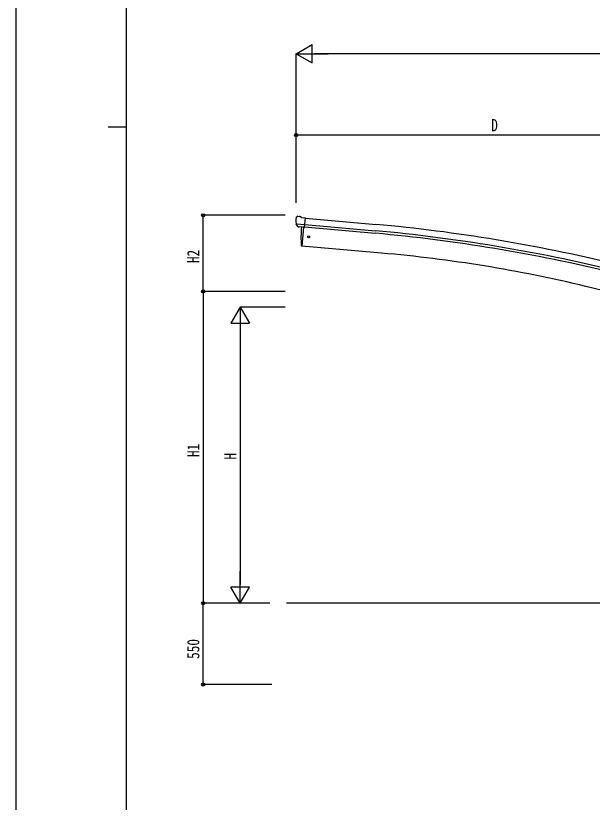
# Model space of a CAD drawing. Units: millimetres, scale not verified. Extents: x -10512 to 10512, y -7425 to 7425.
# Drawn here: x -10512 to -6613, y -4252 to 1063 of the extents above; entities that cross this region are included whole.
import ezdxf
from ezdxf.enums import TextEntityAlignment as Align

# ---------------------------------------------------------------- set-up
doc = ezdxf.new("R2010")
doc.units = ezdxf.units.MM
doc.header["$LTSCALE"] = 30
for name, color, linetype in [('0-5_YKK_13', 4, 'Continuous'), ('0-6_YKK_A1', 4, 'Continuous'), ('0-7_YKK_D', 6, 'Continuous'), ('0-8_YKK_ZWAK', 7, 'Continuous')]:
    doc.layers.add(name, color=color, linetype=linetype)
doc.styles.add('ＭＳ ゴシック', font='')
doc.styles.get('ＭＳ ゴシック').set_extended_font_data('MS Gothic')

msp = doc.modelspace()

# ---------------------------------------------------------------- linework, layer by layer
at = {"layer": '0-5_YKK_13'}
for p, q in [((-8616.64, -299.59), (-8616.76, -300.93)), ((-8615.58, -297.55), (-8610.1, -292.95)), ((-8606.45, -291.8), (-8592.78, -292.99)), ((-8579.82, -300.15), (-8591.54, -293.38)), ((-8579.82, -300.15), (-8553.26, -302.47)), ((-8558.91, -367.14), (-8553.26, -302.47)), ((-8616.12, -342.44), (-8557.2, -347.59)), ((-8604.87, -361.93), (-8615.8, -342.99)), ((-8602.48, -363.32), (-8594.78, -364)), ((-8565.89, -366.53), (-8577.05, -494.13)), ((-8568.88, -366.26), (-8558.91, -367.14)), ((-8577.05, -494.13), (-8579.11, -493.88))]:
    msp.add_line(p, q, dxfattribs=at)
for points in [[(-8616.19, -341.81), (-8615.91, -342.79), (-8615.8, -342.99)], [(-8568.88, -366.26), (-8569.15, -366.33), (-8594.52, -364.11), (-8594.78, -364)]]:
    msp.add_lwpolyline(points, dxfattribs=at)
msp.add_circle((-8531.36, -430.87), 6.5, dxfattribs=at)
for centre, radius, start, end in [((-8415.13, -318.57), 202.4, 175, 186.5915), ((-8606.88, -296.78), 5, 85.00648, 129.99352), ((-8593.04, -295.98), 3, 60, 85), ((-7683.29, -438.31), 900, 175.35014, 183.36081), ((-8578.74, -490.9), 3, 183.36081, 263)]:
    msp.add_arc(centre, radius, start, end, dxfattribs=at)
for centre, major_axis, ratio, start_param, end_param in [((-8613.65, -299.85), (-2.71, -1.31), 0.997474, 4.9606201, 5.7465286), ((-8620.97, -295.55), (15.35, 3.44), 0.101033, 0.3078116, 0.3080427), ((-8602.27, -360.42), (-1.62, -2.54), 0.997631, 5.8041905, 6.6006116), ((-8602.14, -360.22), (3.5, 2.17), 0.650902, 4.0958226, 4.1686332), ((-8602.21, -360.33), (-1.62, -2.54), 0.997631, 0.3902369, 0.4789948)]:
    msp.add_ellipse(centre, major_axis=major_axis, ratio=ratio, start_param=start_param, end_param=end_param, dxfattribs=at)
at = {"layer": '0-6_YKK_A1'}
for p, q in [((-8553.42, -304.37), (-8075.91, -347.57)), ((-8565.89, -366.53), (-8577.05, -494.13)), ((-8558.65, -364.14), (-8081.32, -407.33)), ((-8557.18, -347.37), (-8079.8, -390.56)), ((-8039.11, -541.19), (-8577.05, -494.13)), ((-6072.06, -906.77), (-6657.74, -766.16)), ((-6072.13, -2906.77), (-8681.63, -2906.77))]:
    msp.add_line(p, q, dxfattribs=at)
for centre, radius, start, end in [((-9072.04, -11357.58), 11054.98, 76.33027, 84.83134), ((-9072.04, -11357.58), 10994.98, 76.33027, 84.83026), ((-9072.04, -11357.58), 11011.82, 76.33027, 84.83026), ((-8862.09, -9947.98), 9442.71, 76.5, 84.99999)]:
    msp.add_arc(centre, radius, start, end, dxfattribs=at)
at = {"layer": '0-7_YKK_D'}
for p, q in [((-8615.67, 806.21), (-8507.42, 868.71)), ((-8507.42, 743.71), (-8507.42, 868.71)), ((-8615.67, -201.9), (-8615.67, 807.21)), ((-8615.67, 806.21), (-8507.42, 743.71)), ((-8615.67, 806.21), (-8399.16, 806.21)), ((-3326.51, 806.21), (-8490.67, 806.21)), ((-8616.17, -201.9), (-8616.17, 257.21)), ((-5917.1, 256.21), (-8616.17, 256.21)), ((-8691.17, -285.82), (-9245.5, -285.82)), ((-9244.5, -800.37), (-9244.5, -285.82)), ((-8691.17, -800.37), (-9245.5, -800.37)), ((-8691.17, -800.37), (-9245.5, -800.37)), ((-9244.5, -800.37), (-9244.5, -2906.77)), ((-8994.5, -906.77), (-9057, -1015.03)), ((-8691.17, -906.77), (-8995.5, -906.77)), ((-8994.5, -906.77), (-8932, -1015.03)), ((-8994.5, -906.77), (-8994.5, -1123.28)), ((-9057, -1015.03), (-8932, -1015.03)), ((-8994.5, -1031.77), (-8994.5, -2781.77)), ((-8994.5, -2906.77), (-8994.5, -2690.27)), ((-8994.5, -2906.77), (-9057, -2798.52)), ((-8932, -2798.52), (-9057, -2798.52)), ((-8994.5, -2906.77), (-8932, -2798.52)), ((-8794.25, -2906.77), (-9245.5, -2906.77)), ((-9194.96, -2906.77), (-9245.5, -2906.77)), ((-9244.5, -3456.77), (-9244.5, -2906.77)), ((-8794.25, -2906.77), (-8995.5, -2906.77)), ((-8779.42, -3456.77), (-9245.5, -3456.77))]:
    msp.add_line(p, q, dxfattribs=at)
for centre in [(-8616.17, 256.21), (-9244.5, -285.82), (-9244.5, -800.37), (-9244.5, -800.37), (-9244.5, -2906.77), (-9244.5, -2906.77), (-9244.5, -3456.77)]:
    msp.add_circle(centre, 10.62, dxfattribs=at)
at = {"layer": '0-8_YKK_ZWAK'}
for p, q in [((-9762.45, -6312.5), (-9762.45, 6937.5)), ((-9887.45, 312.5), (-9762.45, 312.5))]:
    msp.add_line(p, q, dxfattribs=at)
msp.add_lwpolyline([(-10512.5, -7425), (10512.5, -7425), (10512.5, 7425), (-10512.5, 7425)], close=True, dxfattribs=at)

# ---------------------------------------------------------------- texts
at = {"layer": '0-7_YKK_D', "style": 'ＭＳ ゴシック', "width": 0.8}
msp.add_text('D', height=82.48, dxfattribs=at).set_placement((-7296.63, 257.01), align=Align.BOTTOM_LEFT)
for s, p in [('H2', (-9246.16, -609.09)), ('H1', (-9245.5, -1919.57)), ('H', (-8995.5, -1936.77)), ('550', (-9246.16, -3283.77))]:
    msp.add_text(s, height=82.48, rotation=90, dxfattribs=at).set_placement(p, align=Align.BOTTOM_LEFT)

doc.saveas('drawing.dxf')
